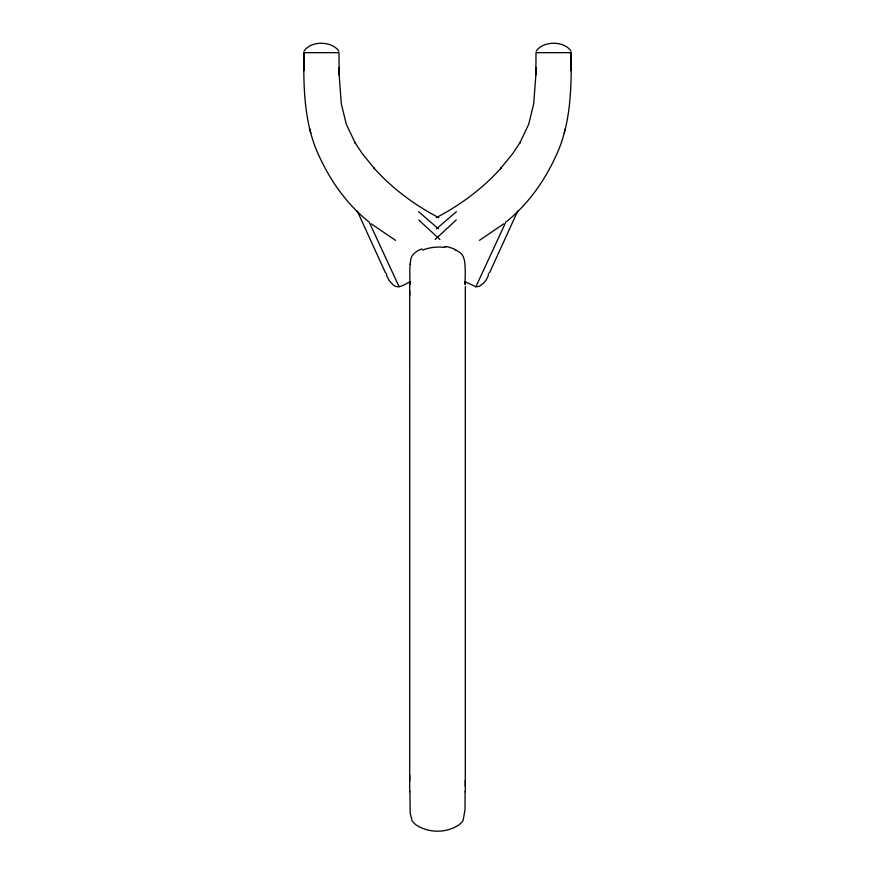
<?xml version="1.0" encoding="UTF-8"?>
<svg xmlns="http://www.w3.org/2000/svg" width="875" height="875" viewBox="0 0 875 875"><rect width="100%" height="100%" fill="white"/><g stroke="black" fill="none" stroke-linecap="round" stroke-linejoin="round"><path stroke-width="1.31" d="M535.981 67.484L535.883 74.889L536.003 52.664L571.156 52.664C571.539 88.134 571.025 125.213 555.089 157.752C543.725 182.055 527.68 204.488 506.712 221.43M571.156 52.664L571.069 70.623M409.697 295.312L409.719 290.905M465.281 786.166L465.303 780.172M535.883 74.681L533.684 103.917L528.675 124.316L519.761 143.084L520.188 142.352L512.816 153.497L500.445 168.689L501.167 167.913C482.858 188.388 460.523 205.002 436.209 217.678M465.052 284.758L465.27 272.048A137.878 132.727 -33.2 0 0 465.15 268.144C464.822 262.292 464.734 254.964 458.784 251.77A24.795 23.767 -15.2 0 0 455.689 249.988M465.15 282.811L465.095 283.784M409.927 791.339L410.145 812.033A79.822 79.822 0 0 0 410.32 813.848L412.027 820.553A9.866 9.866 0 0 0 412.967 822.008L415.691 824.611A21.722 21.722 0 0 0 418.283 826.273C430.03 832.803 444.883 832.825 456.63 826.317A21.678 21.678 0 0 0 459.233 824.655L461.967 822.073A10.216 10.216 0 0 0 463.181 820.116L465.03 809.692L465.073 791.427M386.488 273.339L386.641 275.548L388.664 279.65A24.784 24.784 0 0 0 392.033 283.675C397.064 290.358 404.666 284.43 410.178 281.641M410.145 264.206L410.069 265.147A131.622 126.678 33.5 0 0 409.806 270.025L409.938 284.452M410.495 261.111C410.758 254.734 416.478 250.72 422.045 248.938M564.2 133.175L565.48 128.319M304.019 51.198C310.614 40.48 332.172 40.764 338.822 51.188M536.178 51.188C542.828 40.764 564.386 40.48 570.981 51.198M489.541 272.814L517.694 211.083M464.822 281.641L475.88 286.759L505.947 221.823M435.072 239.498L456.269 219.953M436.505 228.845L456.411 211.663M503.694 223.88L479.456 240.352M368.288 221.43C347.32 204.488 331.275 182.055 319.911 157.752C303.975 125.213 303.461 88.134 303.844 52.664L338.997 52.664L339.117 74.889L339.019 67.484M444.773 246.619L446.228 246.914M475.88 286.759L479.183 286.431L482.967 283.675A24.784 24.784 0 0 0 486.336 279.65L488.359 275.548L488.512 273.339M454.595 249.583L455.656 250.042M438.791 217.678C414.477 205.002 392.142 188.388 373.833 167.913L374.555 168.689L362.184 153.497L354.812 142.352L355.239 143.084L346.325 124.316L341.316 103.917L339.117 74.681M395.544 240.352L371.306 223.88M418.589 211.663L438.495 228.845M439.928 239.498L418.731 219.953M357.306 211.083L385.459 272.814M369.053 221.823L399.12 286.759M309.52 128.319L310.8 133.175M409.697 774.933L409.719 781.178M303.931 70.623L303.844 52.664M465.303 286.606L465.303 791.744M409.719 282.133L409.697 791.656M410.167 264.206A54.972 53.014 30.5 0 1 410.506 261.111M422.614 250.097A39.616 34.595 -3.2 0 1 444.62 247.439M446.348 246.498A46.681 42.273 0.5 0 1 454.77 249.244"/></g></svg>
